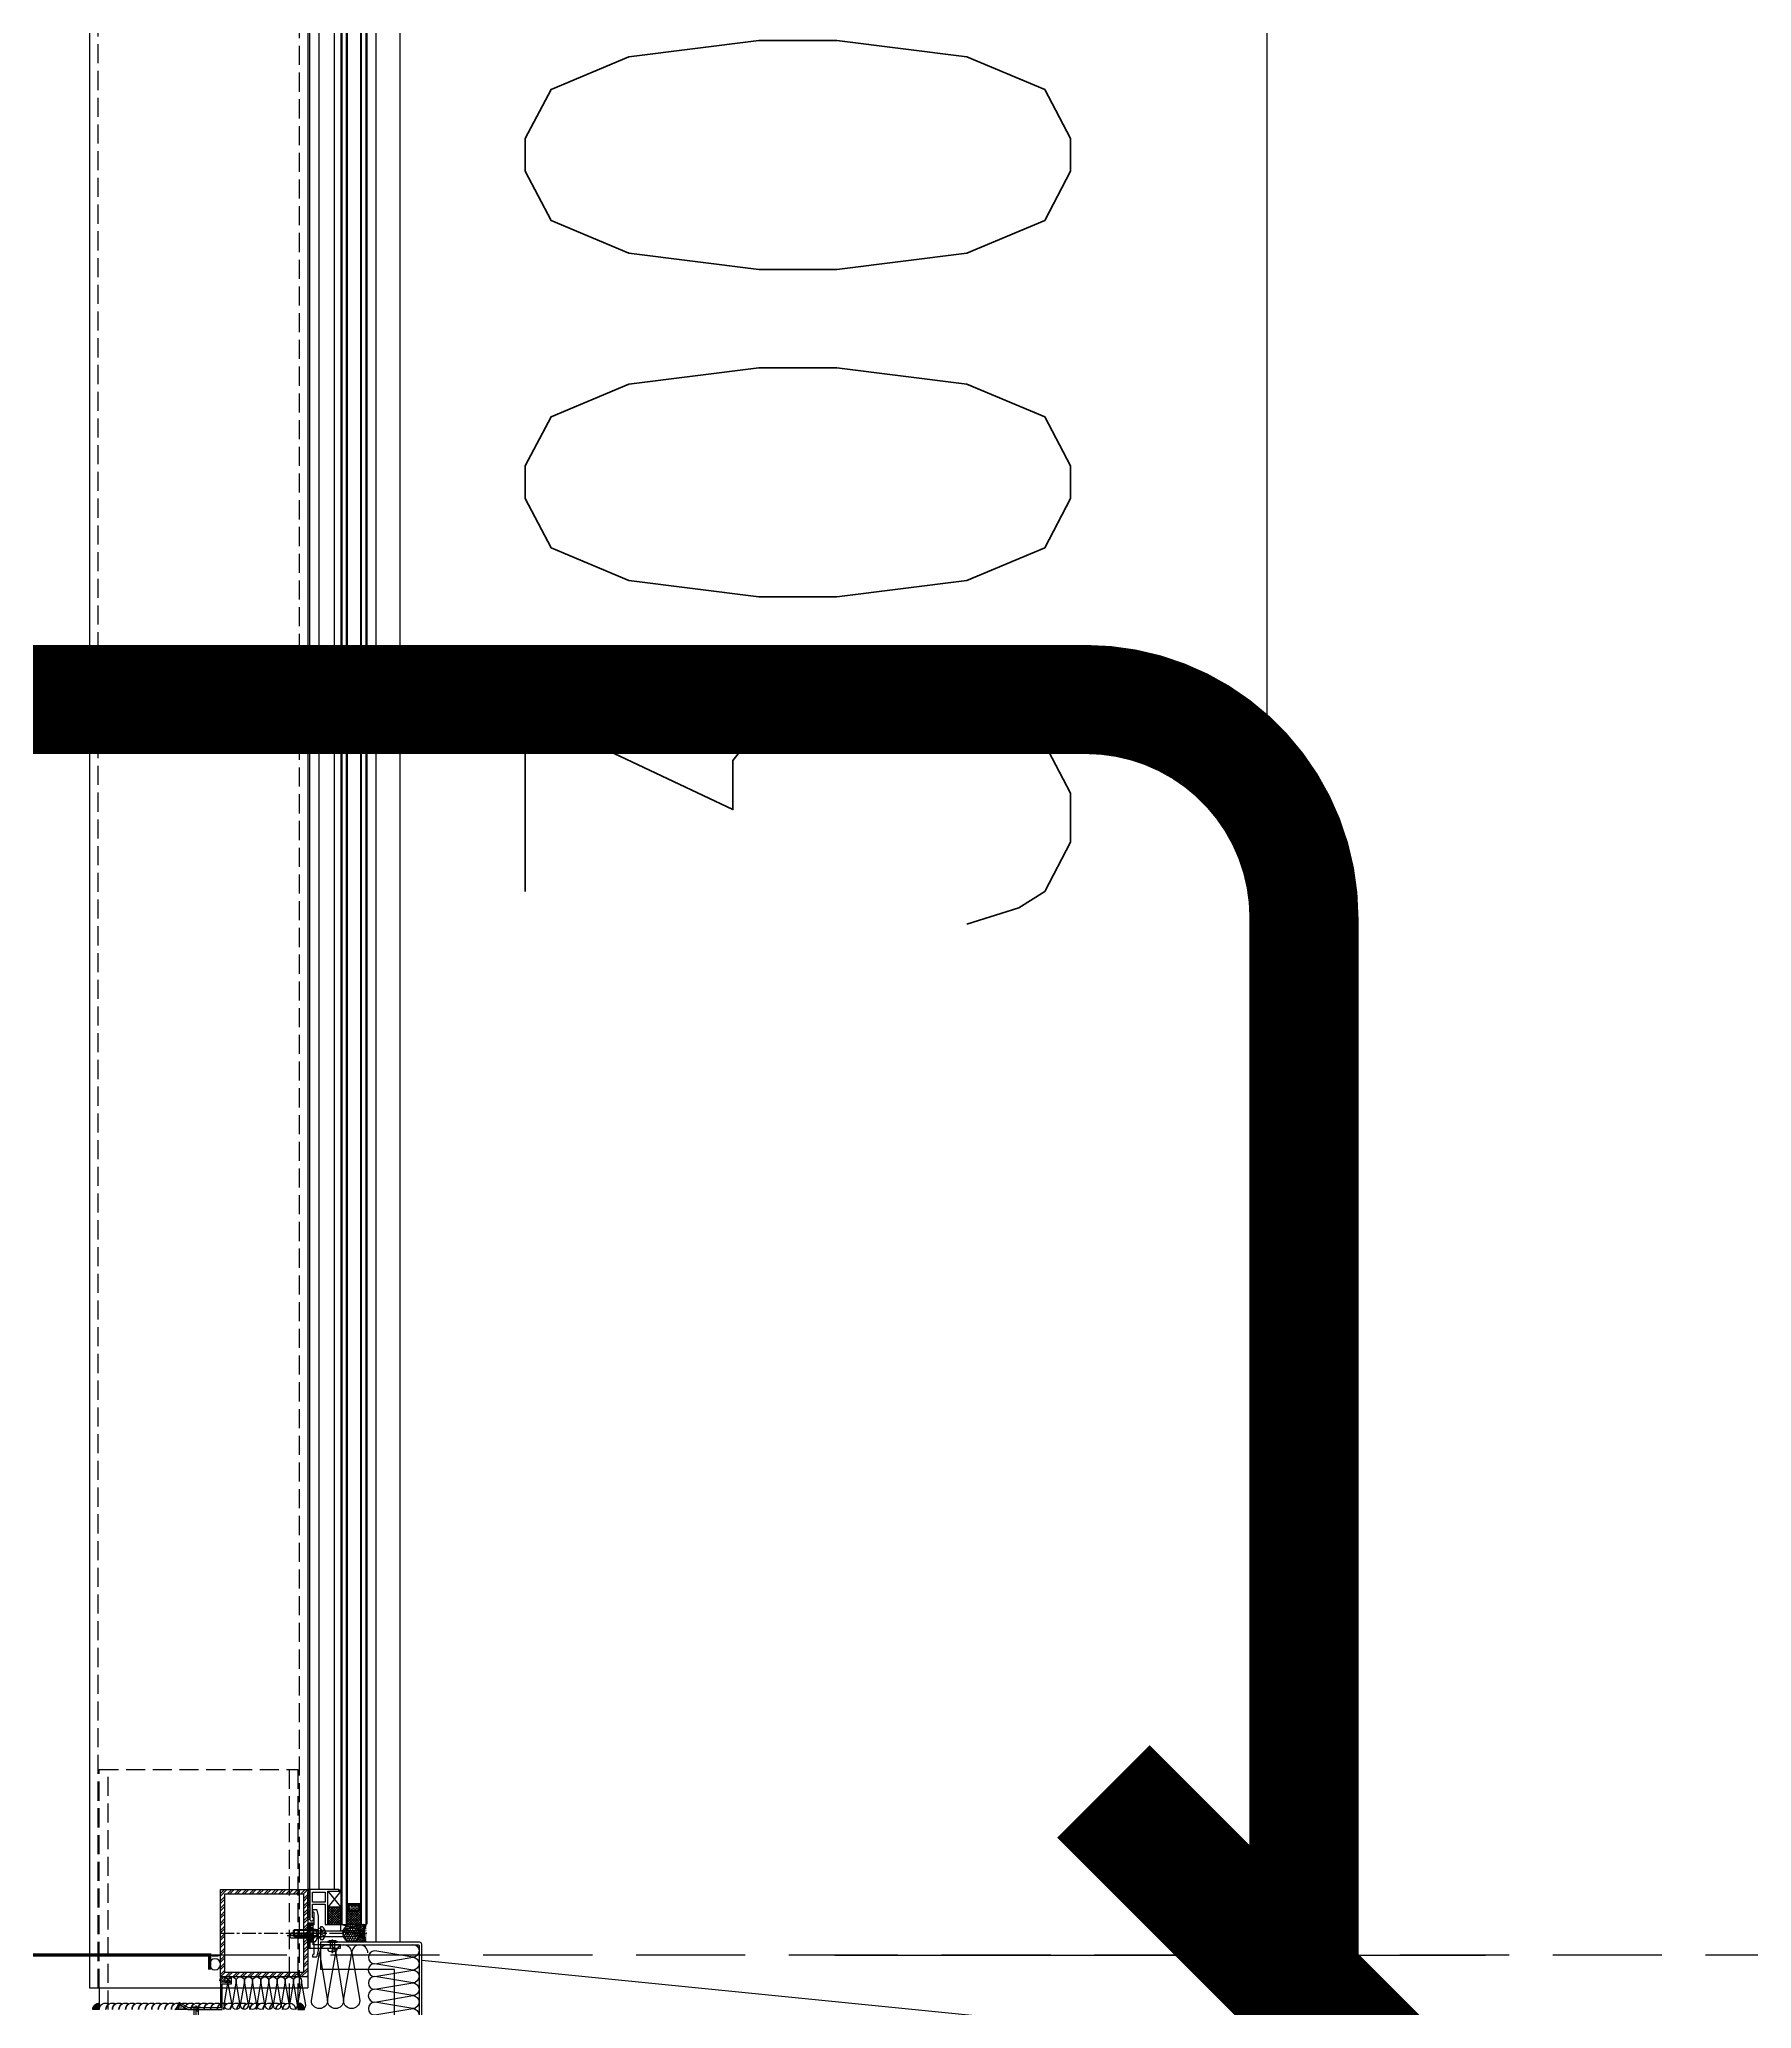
# Model space of a CAD drawing. Extents: x 220580 to 2027826, y -309201 to 71987.
# Drawn here: x 289291 to 290860, y -165328 to -163523 of the extents above; entities that cross this region are included whole.
import ezdxf
from ezdxf.enums import TextEntityAlignment as Align

# ---------------------------------------------------------------- set-up
doc = ezdxf.new("R2010")
doc.units = 0
for name, pattern in [('AUSGEZOGEN', [0]), ('CENTER', [2, 1.25, -0.25, 0.25, -0.25]), ('DASH', [0.35, 0.25, -0.1]), ('ZN-CENTER', [2, 1.25, -0.25, 0.25, -0.25]), ('ZN-DASH', [0.35, 0.25, -0.1]), ('ZN-DOT', [0.25, 0, -0.25])]:
    doc.linetypes.add(name, pattern=pattern)
for name, color, linetype in [('!ZN1-填充-8', 8, 'Continuous'), ('!ZN3-玻璃幕墙-4', 4, 'Continuous'), ('!ZN3-铝板幕墙-3', 3, 'Continuous'), ('!ZN4-辅助材料-1', 1, 'Continuous'), ('!ZN4-配件-11', 11, 'Continuous'), ('!ZN5-钢材投影-40', 40, 'Continuous'), ('!ZN5-铝材投影-112', 112, 'Continuous'), ('!ZN5-铝材断面-6', 6, 'Continuous'), ('!ZN6-层高线-8', 8, 'ZN-DOT'), ('!ZN6-虚线-8', 8, 'ZN-DASH'), ('20剖面图$0$AS-WALL', 40, 'Continuous'), ('2钢材断面', 2, 'Continuous'), ('3索引', 3, 'Continuous'), ('A_Hatch', 8, 'Continuous'), ('DIM', 173, 'Continuous'), ('Fill', 8, 'Continuous'), ('ZX', 240, 'CENTER'), ('型材截面颜色', 253, 'Continuous'), ('焊缝', 8, 'Continuous')]:
    doc.layers.add(name, color=color, linetype=linetype)
for name, color, linetype, lineweight in [('0CABR-填充', 8, 'Continuous', 5), ('0CABR-密封材料、垫片', 195, 'Continuous', 9), ('0填充', 8, 'Continuous', 13)]:
    doc.layers.add(name, color=color, linetype=linetype, lineweight=lineweight)
doc.styles.add('DHTEXT-1', font='ROMANS.shx', dxfattribs={"width": 0.7, "bigfont": 'CHINESE.shx'})
doc.dimstyles.new('ZN3', dxfattribs={"dimscale": 3, "dimtxt": 2.5, "dimasz": 1.5, "dimexe": 1, "dimexo": 2, "dimgap": 0.9, "dimtad": 1, "dimdec": 0, "dimdsep": 46, "dimtxsty": 'DHTEXT-1', "dimblk": 'ARCHTICK', "dimcen": 2.5, "dimclrd": 173, "dimclre": 173, "dimclrt": 7, "dimazin": 2, "dimtfac": 1, "dimtix": 1, "dimtmove": 2, "dimatfit": 3, "dimfxl": 0, "dimarcsym": 0})

# ---------------------------------------------------------------- blocks, each defined once
blk = doc.blocks.new('20250822090122')
at = {"layer": 'A_Hatch'}
h = blk.add_hatch(dxfattribs=at)
h.set_pattern_fill('ANSI32', color=256)
h.set_pattern_definition([(45, (-80, -40), (-3.3676, 3.3676), []), (45, (-77.755, -40), (-3.3676, 3.3676), [])])
h.paths.add_polyline_path([(0, 40), (-80, 40), (-80, -40), (0, -40)])
h.paths.add_polyline_path([(-4, 36), (-4, -36), (-76, -36), (-76, 36)], flags=16)
at = {"layer": '2钢材断面'}
for points in [[(-80, 40), (0, 40), (0, -40), (-80, -40)], [(-76, 36), (-4, 36), (-4, -36), (-76, -36)]]:
    blk.add_lwpolyline(points, close=True, dxfattribs=at)
blk = doc.blocks.new('20230625105620')
at = {"layer": '0CABR-填充'}
h = blk.add_hatch(dxfattribs=at)
h.set_pattern_fill('ANSI38', color=256, scale=0.3, angle=90)
h.set_pattern_definition([(135, (669.6331, -11486.4539), (-0.67351921, -0.67351921), []), (225, (669.6331, -11486.4539), (-0.67351921, -2.02055763), [2.38125, -1.42875])])
h.paths.add_polyline_path([(-5.2, 3.7), (-5.2, 4.5), (-8.5, 4.5), (-8.5, 7.5), (-5.2, 7.5), (-5.2, 8.3), (-9.5, 8.3), (-9.5, 3.7)])
h = blk.add_hatch(dxfattribs=at)
h.set_pattern_fill('ANSI38', color=256, scale=0.3, angle=90)
h.set_pattern_definition([(135, (669.6331, -11486.4539), (-0.67351921, -0.67351921), []), (225, (669.6331, -11486.4539), (-0.67351921, -2.02055763), [2.38125, -1.42875])])
h.paths.add_polyline_path([(-5.2, 3.7), (-5.2, 4.5), (-8.5, 4.5), (-8.5, 7.5), (-5.2, 7.5), (-5.2, 8.3), (-9.5, 8.3), (-9.5, 3.7)])
h = blk.add_hatch(dxfattribs=at)
h.set_pattern_fill('ANSI38', color=256, scale=0.3, angle=90)
h.set_pattern_definition([(135, (669.6331, -11498.4539), (-0.67351921, -0.67351921), []), (225, (669.6331, -11498.4539), (-0.67351921, -2.02055763), [2.38125, -1.42875])])
h.paths.add_polyline_path([(-5.2, -8.3), (-5.2, -7.5), (-8.5, -7.5), (-8.5, -4.5), (-5.2, -4.5), (-5.2, -3.7), (-9.5, -3.7), (-9.5, -8.3)])
h = blk.add_hatch(dxfattribs=at)
h.set_pattern_fill('ANSI38', color=256, scale=0.3, angle=90)
h.set_pattern_definition([(135, (669.6331, -11498.4539), (-0.67351921, -0.67351921), []), (225, (669.6331, -11498.4539), (-0.67351921, -2.02055763), [2.38125, -1.42875])])
h.paths.add_polyline_path([(-5.2, -8.3), (-5.2, -7.5), (-8.5, -7.5), (-8.5, -4.5), (-5.2, -4.5), (-5.2, -3.7), (-9.5, -3.7), (-9.5, -8.3)])
at = {"layer": '!ZN4-辅助材料-1'}
for points in [[(-5.2, 3.7), (-5.2, 4.5), (-8.5, 4.5), (-8.5, 7.5), (-5.2, 7.5), (-5.2, 8.3), (-9.5, 8.3), (-9.5, 3.7), (-5.2, 3.7)], [(-5.2, -3.7), (-5.2, -4.5), (-8.5, -4.5), (-8.5, -7.5), (-5.2, -7.5), (-5.2, -8.3), (-9.5, -8.3), (-9.5, -3.7), (-5.2, -3.7)]]:
    blk.add_lwpolyline(points, dxfattribs=at)
at = {"layer": '!ZN5-铝材投影-112'}
blk.add_lwpolyline([(-4.5, 4), (-4.5, -4, -0.414214), (-5, -4.5), (-8, -4.5, 0.414214), (-8.5, -5), (-8.5, -7, 0.414214), (-8, -7.5), (-4.5, -7.5, -0.414214), (-4, -8), (-4, -19, -0.414214), (-4.5, -19.5, 0.414214), (-5, -20), (-5, -21.5), (-1.5, -21.5, 0.339454), (-1, -21.1), (0.5, -15.5), (0.5, -0.5), (0, 0), (0.5, 0.5), (0.5, 15.5), (-1, 21.1, 0.339454), (-1.5, 21.5), (-5, 21.5), (-5, 20, 0.414214), (-4.5, 19.5, -0.414214), (-4, 19), (-4, 8, -0.414214), (-4.5, 7.5), (-8, 7.5, 0.414214), (-8.5, 7), (-8.5, 5, 0.414214), (-8, 4.5), (-5, 4.5, -0.414214), (-4.5, 4)], format="xyb", close=True, dxfattribs=at)
at = {"layer": '0CABR-密封材料、垫片'}
for points in [[(-5.2, 3.7), (-5.2, 4.5), (-8.5, 4.5), (-8.5, 7.5), (-5.2, 7.5), (-5.2, 8.3), (-9.5, 8.3), (-9.5, 3.7), (-5.2, 3.7)], [(-5.2, -3.7), (-5.2, -4.5), (-8.5, -4.5), (-8.5, -7.5), (-5.2, -7.5), (-5.2, -8.3), (-9.5, -8.3), (-9.5, -3.7), (-5.2, -3.7)]]:
    blk.add_lwpolyline(points, dxfattribs=at)
blk = doc.blocks.new('*U1907')
at = {"color": 0, "linetype": 'ZN-CENTER', "ltscale": 3}
blk.add_line((-7.1, 0), (25.2, 0), dxfattribs=at)
at = {"linetype": 'ByBlock', "ltscale": 10}
for p, q in [((-6.2, 0.6), (-5, 0.6)), ((-5.5, 3.3), (-1.6, 0.2)), ((-5, 0.6), (-5, -0.6)), ((-3.1, 6), (-1.6, 6)), ((-2.4, 0.8), (-2.4, -0.8)), ((-1.6, -6), (-1.6, 6)), ((-1.6, -4.6), (-1.6, 4.6)), ((-1.6, 4.6), (0, 4.6)), ((0, 0), (-1.6, 0.6)), ((0, 4.6), (0, -4.6)), ((0, 3), (22.5, 3)), ((0, 2.5), (23, 2.5)), ((22.5, -3), (22.5, 3)), ((22.5, 3), (23.4, 2.1)), ((23.4, -2.1), (23.4, 2.1)), ((-5, -0.6), (-6.2, -0.6)), ((-5.5, -3.3), (-1.6, -0.2)), ((-3.1, -6), (-1.6, -6)), ((0, -0.8), (-1.6, -0.3)), ((0, -4.6), (-1.6, -4.6)), ((0, -2.5), (23, -2.5)), ((0, -3), (22.5, -3)), ((22.5, -3), (23.4, -2.1))]:
    blk.add_line(p, q, dxfattribs=at)
for centre, start, end in [((0.6, 0.3), 123.0516, 177.2303), ((0.6, -0.3), 182.7697, 236.9484)]:
    blk.add_arc(centre, 6.84, start, end, dxfattribs=at)
at = {"layer": 'Defpoints', "color": 0, "ltscale": 10, "style": 'DHTEXT-1', "width": 0.7}
blk.add_text('M6', height=1, rotation=90, dxfattribs=at).set_placement((-2.3, -2.7), align=Align.CENTER)
blk = doc.blocks.new('16胶缝')
at = {"layer": '!ZN1-填充-8', "ltscale": 0.1}
h = blk.add_hatch(dxfattribs=at)
h.set_pattern_fill('HONEY', color=256, scale=10, style=0)
h.set_pattern_definition([(5e-15, (-19679.56, -11324.3713), (1.875, 1.08253175), [1.25, -2.5]), (120, (-19679.56, -11324.3713), (-1.874999996, 1.082531757), [1.25, -2.5]), (60, (-19679.56, -11324.3713), (4e-09, 2.165063507), [-2.5, 1.25])])
edge = h.paths.add_edge_path()
edge.add_ellipse((8, 13.4), major_axis=(0, -8.15), ratio=0.981746, start_angle=0, end_angle=360)
h = blk.add_hatch(dxfattribs=at)
h.set_pattern_fill('ANSI36', color=256, scale=10, style=0)
h.set_pattern_definition([(45, (-19679.5754, -11324.3713), (0.66291261, 2.43067956), [3.125, -0.625, 0, -0.625])])
edge = h.paths.add_edge_path()
edge.add_ellipse((8, 13.4), major_axis=(0.87, 8.1), ratio=0.981332, start_angle=124.6263, end_angle=247.3977, ccw=False)
edge.add_arc((0, 10.2), 1.2, 269.9716, 324.4867, ccw=False)
edge.add_line((0, 9), (0, 0))
edge.add_arc((8, -24.9), 26.2, 432.2032, 467.7968, ccw=False)
edge.add_line((16, 0), (16, 9))
edge.add_arc((16, 10.2), 1.23, 216.5906, 269.6986, ccw=False)
at = {"layer": '!ZN4-辅助材料-1', "color": 1, "ltscale": 0.1}
blk.add_arc((8, -24.9), 26.2, 72.2032, 107.7968, dxfattribs=at)
blk.add_ellipse((8, 13.4), major_axis=(0, -8.15), ratio=0.981746, dxfattribs=at)
blk.add_point((8, 0), dxfattribs=at)
blk = doc.blocks.new('胶缝断面')
at = {"color": 7, "ltscale": 0.1, "extrusion": (0, 0, -1), "zscale": -1, "rotation": 180}
blk.add_blockref('16胶缝', (8, 0), dxfattribs=at)
blk = doc.blocks.new('*U179')
at = {"layer": '!ZN1-填充-8'}
h = blk.add_hatch(dxfattribs=at)
h.set_pattern_fill('ANSI37', color=256, scale=0.5, style=0)
h.set_pattern_definition([(45, (6, 0), (-1.12253, 1.12253), []), (135, (6, 0), (-1.12253, -1.12253), [])])
h.paths.add_polyline_path([(0, 5), (0, 19), (1, 18), (14, 18), (14, 17.7), (12, 15.7), (12, 8.3), (14, 6.2), (14, 6), (1, 6)])
h = blk.add_hatch(dxfattribs=at)
h.set_pattern_fill('DOTS', color=8, style=0)
h.set_pattern_definition([(0, (6, 0), (0.79375, 1.5875), [0, -1.5875])])
h.paths.add_polyline_path([(13, 15.3), (13, 8.7), (14.4, 7.2), (17.8, 7.2), (17.8, 16.7), (14.4, 16.7)])
for points in [[(18.8, 18), (14, 18), (14, 17.7), (18.8, 17.7)], [(18.8, 6.2), (14, 6.2), (14, 6), (18.8, 6)]]:
    blk.add_hatch(color=256, dxfattribs=at).paths.add_polyline_path(points)
for p, q in [((0, 23), (2653, 23)), ((0, 19), (2653, 19)), ((0, 5), (2653, 5)), ((0, 1), (2653, 1))]:
    blk.add_line(p, q, dxfattribs=at)
at = {"layer": '!ZN3-玻璃幕墙-4'}
for points in [[(2653, 24), (1, 24), (0, 23), (0, 19), (1, 18), (2653, 18)], [(2653, 6), (1, 6), (0, 5), (0, 1), (1, 0), (2653, 0)]]:
    blk.add_lwpolyline(points, dxfattribs=at)
at = {"layer": '!ZN4-辅助材料-1'}
for points in [[(0, 5), (0, 19), (1, 18), (14, 18), (14, 17.7), (12, 15.7), (12, 8.3), (12, 8.3), (14, 6.2), (14, 6), (1, 6), (0, 5)], [(12, 15.7), (12, 8.3), (14, 6.2), (19, 6.2), (19, 17.7), (14, 17.7)], [(13, 15.3), (13, 8.7), (14.4, 7.2), (17.8, 7.2), (17.8, 16.7), (14.4, 16.7)], [(18.8, 18), (14, 18), (14, 17.7), (18.8, 17.7)], [(18.8, 6.2), (14, 6.2), (14, 6), (18.8, 6)]]:
    blk.add_lwpolyline(points, close=True, dxfattribs=at)
blk.add_lwpolyline([(18.4, 17.7), (18.4, 17.7), (14, 17.7), (12.1, 15.7), (12.1, 8.3), (14, 6.3), (18.4, 6.3), (18.4, 6.2), (18.4, 6.3)], dxfattribs=at)
at = {"layer": 'Defpoints', "color": 250}
for p in [(0, 24), (0, 18), (0, 6), (0, 0), (12, 6)]:
    blk.add_point(p, dxfattribs=at)
blk = doc.blocks.new('20230625110549')
at = {"layer": '!ZN1-填充-8', "ltscale": 20}
h = blk.add_hatch(color=256, dxfattribs=at)
h.dxf.hatch_style = 1
h.paths.add_polyline_path([(0, 5), (0, 0), (5, 0, 0.414214)])
at = {"layer": '0CABR-填充', "ltscale": 20}
blk.add_line((0, 0), (0, 5), dxfattribs=at)
blk.add_arc((0, 0), 5, 0, 90, dxfattribs=at)
blk = doc.blocks.new('20250822103150', base_point=(-89262.6, -87415.1))
at = {"layer": '!ZN4-辅助材料-1'}
blk.add_lwpolyline([(-89131.2, -87413.1), (-89152.3, -87413.1), (-89152.3, -87407.1), (-89131.2, -87407.1), (-89131.2, -87413.1), (-89152.3, -87407.1), (-89131.2, -87407.1), (-89152.3, -87413.1)], dxfattribs=at)
at = {"layer": '!ZN5-钢材投影-40'}
blk.add_lwpolyline([(-89142.2, -87418.1), (-89131.2, -87416.1), (-89131.2, -87413.1), (-89182.6, -87413.1), (-89182.6, -87418.1), (-89142.1, -87418.1)], close=True, dxfattribs=at)
at = {"layer": '0CABR-填充', "ltscale": 20}
blk.add_blockref('20230625110549', (-89182.6, -87413.1), dxfattribs=at)
at = {"layer": '0CABR-填充', "ltscale": 20, "xscale": -1, "rotation": 180}
blk.add_blockref('20230625110549', (-89182.6, -87418.1), dxfattribs=at)
blk = doc.blocks.new('20240131155736')
at = {"layer": '!ZN1-填充-8'}
h = blk.add_hatch(dxfattribs=at)
h.set_pattern_fill('ANSI36', color=256, scale=0.5, angle=270, style=0)
h.set_pattern_definition([(315, (4155.5162, -11794.8225), (1.54348152, -0.420949506), [1.984375, -0.396875, 0, -0.396875])])
h.paths.add_polyline_path([(-0.8, 0.7), (-0.8, -0.8), (1.3, -0.8), (1.3, 0.7)])
at = {"layer": '!ZN4-辅助材料-1', "linetype": 'AUSGEZOGEN'}
blk.add_line((-1.3, 0.7), (1.3, 0.7), dxfattribs=at)
blk = doc.blocks.new('20240131160147')
at = {"layer": '!ZN5-铝材断面-6'}
blk.add_lwpolyline([(-3.4, 1.2), (-3.4, 19.7), (-0.9, 19.7), (-0.9, -10.8), (9.1, -10.8), (9.1, -12.3), (-17.3, -12.3), (-17.3, 15.2, -0.414214), (-16.3, 16.2), (-15.1, 16.2, -0.414214), (-14.1, 15.2), (-14.1, 13.7), (-14.3, 13.7, 0.414214), (-14.8, 13.2), (-14.8, 1.2)], format="xyb", close=True, dxfattribs=at)
blk.add_lwpolyline([(-14.8, -0.8), (-14.8, -9.8), (-3.4, -9.8), (-3.4, -0.8)], close=True, dxfattribs=at)
at = {"layer": '!ZN1-填充-8', "ltscale": 50, "xscale": -1, "rotation": 180}
blk.add_blockref('20240131155736', (9.9, -11.5), dxfattribs=at)
blk = doc.blocks.new('20250822102610', base_point=(-89164.6, -87453.6))
at = {"layer": '!ZN1-填充-8'}
h = blk.add_hatch(dxfattribs=at)
h.set_pattern_fill('ANSI37', color=256, style=0)
h.set_pattern_definition([(45, (0, 0), (-1.122532015, 1.122532015), []), (135, (0, 0), (-1.122532015, -1.122532015), [])])
edge = h.paths.add_edge_path()
edge.add_line((-89165.1, -87423.1), (-89151.6, -87423.1))
edge.add_line((-89151.6, -87423.1), (-89152.6, -87424.1))
edge.add_line((-89152.6, -87424.1), (-89152.6, -87439.1))
edge.add_line((-89152.6, -87439.1), (-89164.6, -87439.1))
edge.add_line((-89164.6, -87439.1), (-89164.6, -87423.6))
edge.add_arc((-89165.1, -87423.6), 0.5, 359.9997, 450)
at = {"layer": '!ZN1-填充-8', "ltscale": 100}
for p, q in [((-89164.6, -87453.6), (-89152.6, -87439.1)), ((-89152.6, -87453.6), (-89164.6, -87439.1))]:
    blk.add_line(p, q, dxfattribs=at)
at = {"layer": '!ZN4-辅助材料-1', "linetype": 'AUSGEZOGEN'}
blk.add_lwpolyline([(-89165.1, -87423.1), (-89151.6, -87423.1), (-89152.6, -87424.1), (-89152.6, -87439.1), (-89164.6, -87439.1), (-89164.6, -87423.6, 0.414215), (-89165.1, -87423.1), (-89165.1, -87423.1)], format="xyb", dxfattribs=at)
blk.add_lwpolyline([(-89152.6, -87439.1), (-89164.6, -87439.1), (-89164.6, -87442.1)], dxfattribs=at)
blk.add_lwpolyline([(-89164.6, -87439.1), (-89164.6, -87453.6), (-89152.6, -87453.6), (-89152.6, -87439.1)], close=True, dxfattribs=at)
blk = doc.blocks.new('20250822103338', base_point=(-89182.6, -87455.1))
at = {"layer": '0填充'}
h = blk.add_hatch(dxfattribs=at)
h.set_pattern_fill('ANSI38', color=256, angle=360, style=0)
h.set_pattern_definition([(45, (0, 0), (-1.122532015, 1.122532015), []), (135, (0, 0), (-3.367596045, 1.122532015), [3.96875, -2.38125])])
h.paths.add_polyline_path([(-89182.6, -87453.1), (-89180.6, -87453.1), (-89180.6, -87427.6), (-89182.6, -87427.6)])
at = {"layer": '型材截面颜色', "ltscale": 60}
h = blk.add_hatch(dxfattribs=at)
h.set_pattern_fill('ANSI36', color=256, scale=0.3, angle=90)
h.set_pattern_definition([(135, (0, 0), (-0.9260889125, 0.2525697034), [1.190625, -0.238125, 0, -0.238125])])
h.paths.add_polyline_path([(-89182.6, -87455.1), (-89182.6, -87453.1), (-89180.6, -87453.1), (-89180.6, -87455.1)])
at = {"layer": '!ZN4-辅助材料-1'}
for points in [[(-89180.6, -87427.6), (-89182.6, -87427.6), (-89182.6, -87453.1), (-89180.6, -87453.1)], [(-89182.6, -87455.1), (-89182.6, -87453.1), (-89180.6, -87453.1), (-89180.6, -87455.1)]]:
    blk.add_lwpolyline(points, close=True, dxfattribs=at)
at = {"layer": '0CABR-密封材料、垫片'}
blk.add_lwpolyline([(-89180.6, -87427.6), (-89182.6, -87427.6), (-89182.6, -87455.1), (-89180.6, -87455.1)], close=True, dxfattribs=at)
blk = doc.blocks.new('20250822103828')
at = {"layer": '!ZN4-辅助材料-1', "ltscale": 100}
for name, p in [('20250822103338', (0, 0)), ('20250822102610', (18.4, 1.5))]:
    blk.add_blockref(name, p, dxfattribs=at)
at = {"layer": '!ZN6-虚线-8', "ltscale": 50}
blk.add_blockref('20240131160147', (19.3, 12.3), dxfattribs=at)
blk = doc.blocks.new('*U1781')
at = {"color": 0, "linetype": 'CENTER', "ltscale": 3}
blk.add_line((24, 0), (-5.9, 0), dxfattribs=at)
at = {"linetype": 'ByBlock', "ltscale": 10}
for p, q in [((0, 2.1), (14.3, 2.1)), ((1.4, 2.7), (2.2, -2.7)), ((3.2, 2.7), (4, -2.7)), ((5, 2.7), (5.8, -2.7)), ((6.8, 2.7), (7.6, -2.7)), ((8.6, 2.7), (9.4, -2.7)), ((10.4, 2.7), (11.2, -2.7)), ((12.2, 2.7), (13, -2.7)), ((14.3, -2.1), (0, -2.1))]:
    blk.add_line(p, q, dxfattribs=at)
blk.add_lwpolyline([(-3.9, 1, -0.137385), (-2.1, 5.5), (0, 5.5), (0, -5.5), (-2.1, -5.5, -0.137385), (-3.9, -1), (-3, -1), (-3, 1)], format="xyb", close=True, dxfattribs=at)
for points in [[(1.8, -2.1), (1, 2.1), (1.4, 2.7), (1.8, 2.1), (2.6, -2.1), (2.2, -2.7)], [(3.6, -2.1), (2.8, 2.1), (3.2, 2.7), (3.6, 2.1), (4.4, -2.1), (4, -2.7)], [(5.4, -2.1), (4.6, 2.1), (5, 2.7), (5.4, 2.1), (6.2, -2.1), (5.8, -2.7)], [(7.2, -2.1), (6.4, 2.1), (6.8, 2.7), (7.2, 2.1), (8, -2.1), (7.6, -2.7)], [(9, -2.1), (8.2, 2.1), (8.6, 2.7), (9, 2.1), (9.8, -2.1), (9.4, -2.7)], [(10.8, -2.1), (10, 2.1), (10.4, 2.7), (10.8, 2.1), (11.6, -2.1), (11.2, -2.7)], [(12.6, -2.1), (11.8, 2.1), (12.2, 2.7), (12.6, 2.1), (13.4, -2.1), (13, -2.7)]]:
    blk.add_lwpolyline(points, close=True, dxfattribs=at)
for points in [[(14.3, -2.1, -0.414214), (14.4, -2.2), (14.4, -2.3), (20.2, -2.3), (22, -0.3), (22, 0.3), (20.2, 2.3), (14.4, 2.3), (14.4, 2.2, -0.414214), (14.3, 2.1)], [(16.5, -2.3), (16.4, -1.2), (15.8, -1.5, -0.530462), (15, -1.2), (14.8, 0.1, -0.651316), (15.5, 0.5), (16, 0.2), (16.8, 0.7), (22, -0.3, -0.201226), (20.2, 2.3)]]:
    blk.add_lwpolyline(points, format="xyb", dxfattribs=at)
at = {"layer": 'Defpoints', "color": 0, "ltscale": 10, "style": 'DHTEXT-1', "width": 0.7}
blk.add_text('5.5', height=1, rotation=90, dxfattribs=at).set_placement((-0.5, -1.4), align=Align.CENTER)
blk = doc.blocks.new('*U1818')
at = {"color": 0, "linetype": 'CENTER', "ltscale": 3}
blk.add_line((10, 0), (-2.5, 0), dxfattribs=at)
at = {"linetype": 'ByBlock', "lineweight": -2, "ltscale": 10}
for p, q in [((-1.2, -3), (-1.2, 3)), ((0, 4.2), (0, -4.2)), ((5.5, 2), (0, 2)), ((5.5, 2.5), (5.5, -2.5)), ((5.5, -2), (0, -2))]:
    blk.add_line(p, q, dxfattribs=at)
for centre, radius, start, end in [((4.4, 0), 5.96, 160.395, 199.605), ((0, 3), 1.2, 90, 180), ((7, 2.5), 1.5, 348.448, 180), ((16.2, 0), 8, 164.3308, 195.6692), ((6.2, 0), 2.67, 323.2266, 36.7843), ((0, -3), 1.2, 180, 270), ((7, -2.5), 1.5, 180, 11.552)]:
    blk.add_arc(centre, radius, start, end, dxfattribs=at)
at = {"layer": 'Defpoints', "color": 0, "ltscale": 10, "style": 'DHTEXT-1', "width": 0.7}
blk.add_text('D4', height=1, rotation=90, dxfattribs=at).set_placement((7.4, -1.8), align=Align.CENTER)
blk = doc.blocks.new('20180403.16475379')
at = {"layer": '!ZN1-填充-8', "ltscale": 2}
blk.add_hatch(color=8, dxfattribs=at).paths.add_polyline_path([(0, -6), (0, 0), (6, 0, -0.414214)])
blk.add_lwpolyline([(0, 0), (0, -6, 0.414214), (6, 0)], format="xyb", dxfattribs=at)
blk = doc.blocks.new('20250825101552')
at = {"layer": '!ZN5-钢材投影-40', "ltscale": 1000}
for p, q in [((9, 0), (9, -20)), ((191, 0), (191, -20))]:
    blk.add_line(p, q, dxfattribs=at)
at = {"layer": '!ZN6-虚线-8', "color": 8, "linetype": 'ZN-DASH', "ltscale": 70}
for p, q in [((9, 0), (9, 200)), ((9, 200), (191, 200)), ((17, -20), (17, 200)), ((183, 200), (183, -20)), ((191, 200), (191, 0))]:
    blk.add_line(p, q, dxfattribs=at)
at = {"layer": '焊缝', "ltscale": 1000, "elevation": 0}
blk.add_lwpolyline([(9, -20, -0.57735), (18, -14.8, 0.267949), (15, -20, -0.57735), (24, -14.8, 0.267949), (21, -20, -0.57735), (30, -14.8, 0.267949), (27, -20, -0.57735), (36, -14.8, 0.267949), (33, -20, -0.57735), (42, -14.8, 0.267949), (39, -20, -0.57735), (48, -14.8, 0.267949), (45, -20, -0.57735), (54, -14.8, 0.267949), (51, -20, -0.57735), (60, -14.8, 0.267949), (57, -20, -0.57735), (66, -14.8, 0.267949), (63, -20, -0.57735), (72, -14.8, 0.267949), (69, -20, -0.57735), (78, -14.8, 0.267949), (75, -20, -0.57735), (84, -14.8, 0.267949), (81, -20, -0.57735), (90, -14.8, 0.267949), (87, -20, -0.57735), (96, -14.8, 0.267949), (93, -20, -0.57735), (102, -14.8, 0.267949), (99, -20, -0.57735), (108, -14.8, 0.267949), (105, -20, -0.57735), (114, -14.8, 0.267949), (111, -20, -0.57735), (120, -14.8, 0.267949), (117, -20, -0.57735), (126, -14.8, 0.267949), (123, -20, -0.57735), (132, -14.8, 0.267949), (129, -20, -0.57735), (138, -14.8, 0.267949), (135, -20, -0.57735), (144, -14.8, 0.267949), (141, -20, -0.57735), (150, -14.8, 0.267949), (147, -20, -0.57735), (156, -14.8, 0.267949), (153, -20, -0.57735), (162, -14.8, 0.267949), (159, -20, -0.57735), (168, -14.8, 0.267949), (165, -20, -0.57735), (174, -14.8, 0.267949), (171, -20, -0.57735), (180, -14.8, 0.267949), (177, -20, -1), (189, -20, -1)], format="xyb", dxfattribs=at)
at = {"layer": '!ZN3-玻璃幕墙-4', "xscale": -1, "rotation": 270}
blk.add_blockref('20180403.16475379', (9, -20), dxfattribs=at)
at = {"layer": '!ZN3-玻璃幕墙-4', "rotation": 90}
blk.add_blockref('20180403.16475379', (191, -20), dxfattribs=at)
blk = doc.blocks.new('*U1916')
at = {"color": 0, "linetype": 'ZN-CENTER', "ltscale": 6}
blk.add_line((43.8, 0), (-2.3, 0), dxfattribs=at)
at = {"linetype": 'ByBlock', "ltscale": 10}
for p, q in [((-1.1, 2.3), (-1.1, -2.3)), ((-0.9, 2.3), (-0.9, -2.3)), ((-0.8, 4.2), (-0.8, -4.2)), ((0, 4.2), (-0.8, 4.2)), ((0, -4.2), (0, 4.2)), ((-0.8, -4.2), (0, -4.2))]:
    blk.add_line(p, q, dxfattribs=at)
blk.add_lwpolyline([(0, -2.5, -0.414214), (0.7, -1.8), (35.9, -1.8), (42, 0), (35.9, 1.9), (0.7, 1.9, -0.414214), (0, 2.5)], format="xyb", dxfattribs=at)
for centre, start, end in [((-1.1, 2.6), 272.9951, 344.3665), ((-1.1, -2.6), 15.6335, 87.0049)]:
    blk.add_arc(centre, 0.329, start, end, dxfattribs=at)
at = {"layer": 'Defpoints', "color": 0, "ltscale": 10, "style": 'DHTEXT-1', "width": 0.7}
blk.add_text('3.7', height=1.12, rotation=90, dxfattribs=at).set_placement((3.1, -0.9), align=Align.CENTER)
blk = doc.blocks.new('*U1765')
at = {"layer": '!ZN1-填充-8'}
h = blk.add_hatch(dxfattribs=at)
h.set_pattern_fill('AR-SAND', color=256, scale=0.5, angle=180, style=0)
h.set_pattern_definition([(217.5, (-3496.6374, 21478.8114), (0.03149668, -0.963411885), [0, -0.76, 0, -0.85, 0, -0.8125]), (187.5, (-3496.6374, 21478.8114), (-0.88488835, -1.41107303), [0, -0.41, 0, -0.685, 0, -0.2625]), (147.5, (-3496.0224, 21478.8114), (-1.55707093, -0.002829527), [0, -0.25, 0, -0.9, 0, -1.175]), (137.5, (-3496.0224, 21478.8114), (-1.5030633, -0.43883778), [0, -0.125, 0, -0.59, 0, -0.675])])
edge = h.paths.add_edge_path()
edge.add_line((0, 42.3), (0, 31.1))
edge.add_line((0, 31.1), (5.2, 40))
edge.add_ellipse((6.6, 50.2), major_axis=(-7.31, 7.31), ratio=1, start_angle=95.0307, end_angle=126.7718, ccw=False)
at = {"layer": '!ZN1-填充-8', "ltscale": 0.1}
h = blk.add_hatch(dxfattribs=at)
h.set_pattern_fill('ANSI36', color=256, style=0)
h.set_pattern_definition([(45, (-3543.0694, 21478.8114), (0.84189901, 3.08696304), [3.96875, -0.79375, 0, -0.79375])])
edge = h.paths.add_edge_path()
edge.add_line((25, 1.5), (25, -2.6))
edge.add_line((25, -2.6), (30, -2.6))
edge.add_line((30, -2.6), (30, 1.5))
edge.add_arc((27.5, 6.3), 5.38, 242.3296, 297.6704, ccw=False)
at = {"layer": '!ZN4-辅助材料-1', "ltscale": 4}
blk.add_lwpolyline([(5.2, 40), (0, 31.1), (0, 31.1), (0, 43.3, 0.198373), (5.2, 40)], format="xyb", dxfattribs=at)
at = {"layer": '!ZN4-辅助材料-1'}
blk.add_lwpolyline([(25, -2.6), (25, -8.5), (30, -8.5), (30, -2.6)], close=True, dxfattribs=at)
at = {"layer": '!ZN4-辅助材料-1', "color": 8}
for points in [[(25, -2.6), (30, -8.5)], [(30, -2.6), (25, -8.5)]]:
    blk.add_lwpolyline(points, dxfattribs=at)
at = {"layer": '!ZN4-辅助材料-1', "color": 1, "ltscale": 0.1}
blk.add_arc((27.5, 6.3), 5.38, 242.3296, 297.6704, dxfattribs=at)
at = {"ltscale": 20}
blk.add_lwpolyline([(25, -8.5), (25, 1.5), (1.5, 1.5), (1.5, 30.7), (6.5, 39.2), (5.2, 40), (0, 31.1), (0, 0), (23.5, 0), (23.5, -8.5)], close=True, dxfattribs=at)
at = {"layer": '!ZN4-配件-11', "color": 1, "extrusion": (0, 0, -1), "zscale": -1}
blk.add_blockref('*U1916', (-1.5, 23.6), dxfattribs=at)
blk = doc.blocks.new('室内胶缝示意')
at = {"ltscale": 0.1}
blk.add_arc((-5, 15.6), 16.4, 252.2032, 287.7968, dxfattribs=at)
at = {"ltscale": 0.1, "extrusion": (0, 0, -1)}
blk.add_ellipse((-5, -8.4), major_axis=(0, 5.09), ratio=0.981746, dxfattribs=at)
blk = doc.blocks.new('20250825140909')
at = {"layer": '!ZN1-填充-8'}
h = blk.add_hatch(dxfattribs=at)
h.set_pattern_fill('NET3', color=256, scale=0.4, angle=90, style=0)
h.set_pattern_definition([(90, (37744.6259, -18950.7666), (-1.27, -1e-17), []), (150, (37744.6259, -18950.7666), (-0.635, -1.099852263), []), (210, (37744.6259, -18950.7666), (0.635, -1.099852263), [])])
h.paths.add_polyline_path([(-2252.5, 29.3), (-2254.5, 29.3), (-2254.5, 6.3), (-2252.5, 6.3)])
at = {"layer": '!ZN3-铝板幕墙-3', "ltscale": 20}
for p, q in [((-2152, 11.8), (-2242.8, 11.8)), ((-2242.8, 11.8), (-2242.8, -13.2)), ((-2242.8, 9.3), (-2153, 9.3)), ((-2152.5, 8.8), (-2152.5, -134.9)), ((-2150, -135.9), (-2150, 9.8)), ((-2175, -13.2), (-2242.8, -13.2)), ((-2175, -112.9), (-2175, -13.2))]:
    blk.add_line(p, q, dxfattribs=at)
for centre, radius in [((-2153, 8.8), 0.5), ((-2152, 9.8), 2)]:
    blk.add_arc(centre, radius, 0, 90, dxfattribs=at)
at = {"layer": '!ZN4-辅助材料-1', "ltscale": 5, "elevation": 0}
blk.add_lwpolyline([(-2252.5, 29.3), (-2254.5, 29.3), (-2254.5, 6.3), (-2252.5, 6.3)], close=True, dxfattribs=at)
at = {"layer": '!ZN5-钢材投影-40', "ltscale": 0.3}
for p, q in [((-2454.5, 2681), (-2454.5, -30)), ((-2254.5, 2681), (-2254.5, -30)), ((-2454.5, -30), (-2254.5, -30))]:
    blk.add_line(p, q, dxfattribs=at)
at = {"layer": '!ZN5-铝材投影-112'}
for p, q in [((-2252.5, 60), (-2252.5, 2681)), ((-2244, 60), (-2244, 2681)), ((-2230.1, 60), (-2230.1, 2681)), ((-2192.1, 2681), (-2192.1, 11.8)), ((-2170.1, 2681), (-2170.1, 11.8))]:
    blk.add_line(p, q, dxfattribs=at)
at = {"layer": '!ZN5-铝材投影-112', "elevation": 0}
blk.add_lwpolyline([(-2252.5, 29.3), (-2252.5, 6.3), (-2224.5, 6.3), (-2224.5, 9.3), (-2249.5, 9.3), (-2249.5, 29.3)], close=True, dxfattribs=at)
at = {"layer": '!ZN6-虚线-8', "color": 8, "linetype": 'ZN-DASH', "ltscale": 70}
for p, q in [((-2446.5, -30), (-2446.5, 2681)), ((-2262.5, 2681), (-2262.5, -30))]:
    blk.add_line(p, q, dxfattribs=at)
at = {"color": 4, "linetype": 'ZN-DASH', "ltscale": 30, "const_width": 3, "elevation": 0}
blk.add_lwpolyline([(-2344.5, -13.5), (-2344.5, 0), (-3926.4, 0)], dxfattribs=at)
at = {"layer": '20剖面图$0$AS-WALL', "color": 8}
blk.add_lwpolyline([(5347, -300), (800, -300), (-2150, -5.1)], dxfattribs=at)
at = {"layer": 'Fill'}
for points in [[(-2199.4, 1.9, 1), (-2214.2, 1.9), (-2206.9, -41.7, -1), (-2221.7, -41.7), (-2214.2, 1.9, 1), (-2228.9, 1.9), (-2221.7, -41.7, -1), (-2236.4, -41.7), (-2228.9, 1.9, 1), (-2243.7, 1.9), (-2236.4, -41.7, -1), (-2251.2, -41.7), (-2243.7, 1.9)], [(-2158.3, 9.8, -1), (-2158.3, -2), (-2193.1, 3.8, 1), (-2193.1, -7.9), (-2158.3, -2, -1), (-2158.3, -13.7), (-2193.1, -7.9, 1), (-2193.1, -19.7), (-2158.3, -13.7, -1), (-2158.3, -25.5), (-2193.1, -19.7, 1), (-2193.1, -31.4), (-2158.3, -25.5, -1), (-2158.3, -37.2), (-2193.1, -31.4, 1), (-2193.1, -43.2), (-2158.3, -37.2, -1), (-2158.3, -49), (-2193.1, -43.2, 1), (-2193.1, -54.9), (-2158.3, -49, -1), (-2158.3, -60.7)], [(-2335.1, -23.7, -1), (-2327.6, -23.7), (-2331.3, -45.9, 1), (-2323.8, -45.9), (-2327.6, -23.7, -1), (-2320.1, -23.7), (-2323.8, -45.9, 1), (-2316.3, -45.9), (-2320.1, -23.7, -1), (-2312.6, -23.7), (-2316.3, -45.9, 1), (-2308.8, -45.9), (-2312.6, -23.7, -1), (-2305.1, -23.7), (-2308.8, -45.9, 1), (-2301.3, -45.9), (-2305.1, -23.7, -1), (-2297.6, -23.7), (-2301.3, -45.9, 1), (-2293.8, -45.9), (-2297.6, -23.7, -1), (-2290.1, -23.7), (-2293.8, -45.9, 1), (-2286.3, -45.9), (-2290.1, -23.7, -1), (-2282.6, -23.7), (-2286.3, -45.9, 1), (-2278.8, -45.9), (-2282.6, -23.7, -1), (-2275.1, -23.7), (-2278.8, -45.9, 1), (-2271.3, -45.9), (-2275.1, -23.7, -1), (-2267.6, -23.7), (-2271.3, -45.9, 1), (-2263.8, -45.9), (-2267.6, -23.7, -1), (-2260.1, -23.7), (-2263.8, -45.9, 1), (-2256.3, -45.9), (-2260.1, -23.7)]]:
    blk.add_lwpolyline(points, format="xyb", dxfattribs=at)
at = {"layer": 'ZX', "ltscale": 10}
blk.add_line((-2334.5, 20), (-2200.1, 20), dxfattribs=at)
at = {"layer": '!ZN3-玻璃幕墙-4', "rotation": 90}
blk.add_blockref('*U179', (-2200.1, 28), dxfattribs=at)
at = {"layer": '!ZN4-辅助材料-1', "ltscale": 100, "xscale": -1, "rotation": 180}
blk.add_blockref('20250822103828', (-2254.5, 60), dxfattribs=at)
at = {"layer": '!ZN4-辅助材料-1', "ltscale": 100}
blk.add_blockref('20250822103150', (-2334.5, 20), dxfattribs=at)
at = {"layer": '!ZN4-辅助材料-1', "rotation": 270}
blk.add_blockref('胶缝断面', (-2201.1, 20), dxfattribs=at)
at = {"layer": '!ZN4-配件-11', "color": 1, "xscale": -1}
blk.add_blockref('*U1781', (-2249.5, 17.8), dxfattribs=at)
at = {"layer": '!ZN4-配件-11', "color": 1, "rotation": 180}
blk.add_blockref('*U1907', (-2244.5, 20), dxfattribs=at)
at = {"layer": '!ZN4-配件-11', "color": 1, "xscale": -1.000000000000006, "rotation": 90}
blk.add_blockref('*U1818', (-2231.8, 11.8), dxfattribs=at)
at = {"layer": '!ZN5-钢材投影-40', "ltscale": 1000}
blk.add_blockref('20250825101552', (-2454.5, -30), dxfattribs=at)
at = {"layer": '!ZN5-铝材断面-6', "ltscale": 100}
blk.add_blockref('20250822090122', (-2254.5, 20), dxfattribs=at)
blk.add_blockref('室内胶缝示意', (-2334.5, 0))
at = {"rotation": 90}
blk.add_blockref('*U1765', (-2333, -50), dxfattribs=at)
at = {"layer": '0CABR-填充', "ltscale": 20}
blk.add_blockref('20230625105620', (-2245, 20), dxfattribs=at)
blk = doc.blocks.new('_ArchTick')
at = {"color": 0, "linetype": 'ByBlock', "const_width": 0.4}
blk.add_lwpolyline([(-0.5, -0.5), (0.5, 0.5)], dxfattribs=at)
blk = doc.blocks.new('*D573')
at = {"layer": 'Defpoints', "color": 0, "ltscale": 30, "transparency": 16777216}
for p in [(289620.3, -162279.4), (290416.3, -162279.4), (289620.3, -165279.4)]:
    blk.add_point(p, dxfattribs=at)
at = {"layer": 'DIM', "color": 173, "linetype": 'ByBlock', "lineweight": -2, "ltscale": 30, "transparency": 16777216}
for p, q in [((290020.3, -162279.4), (290616.3, -162279.4)), ((290416.3, -165279.4), (290416.3, -162279.4)), ((290020.3, -165279.4), (290616.3, -165279.4))]:
    blk.add_line(p, q, dxfattribs=at)
at = {"layer": 'DIM', "color": 173, "lineweight": -2, "ltscale": 30, "transparency": 16777216, "xscale": 300, "yscale": 300, "zscale": 300}
for p, rotation in [((290416.3, -162279.4), 90), ((290416.3, -165279.4), 270)]:
    blk.add_blockref('_ArchTick', p, dxfattribs=dict(at, rotation=rotation))
at = {"layer": 'DIM', "color": 7, "ltscale": 30, "transparency": 16777216, "insert": (289986.3, -163779.4), "char_height": 500, "attachment_point": 5, "rotation": 90, "style": 'DHTEXT-1'}
blk.add_mtext('3000', dxfattribs=at)

msp = doc.modelspace()

# ---------------------------------------------------------------- linework, layer by layer
at = {"layer": '3索引', "linetype": 'DASH', "ltscale": 1000, "const_width": 100}
msp.add_lwpolyline([(288749.7, -164128.5), (290250.1, -164128.5, -0.414214), (290450.1, -164328.5), (290450.1, -166269.1, -0.414214), (290250.1, -166469.1), (288749.7, -166469.1, -0.414214), (288549.7, -166269.1), (288549.7, -164328.5, -0.414214)], format="xyb", close=True, dxfattribs=at)

# ---------------------------------------------------------------- next in the draw order: block references
at = {"ltscale": 1000}
msp.add_blockref('20250825140909', (291791.7, -165279.4), dxfattribs=at)

# ---------------------------------------------------------------- next in the draw order: linework, layer by layer
at = {"layer": '!ZN6-层高线-8', "linetype": 'DASH', "ltscale": 400}
msp.add_line((297358, -165279.4), (286319.6, -165279.4), dxfattribs=at)

# ---------------------------------------------------------------- next in the draw order: dimensions: what is measured, and where the dimension line sits
at = {"layer": 'DIM', "ltscale": 30}
dim = msp.add_linear_dim(base=(290416.3, -162279.4), p1=(289620.3, -165279.4), p2=(289620.3, -162279.4), angle=90, dimstyle='ZN3', override={"dimscale": 200}, dxfattribs=at)
dim.commit()
dim.dimension.update_dxf_attribs({"geometry": '*D573', "text_midpoint": (289986.3, -163779.4)})

doc.saveas('drawing.dxf')
